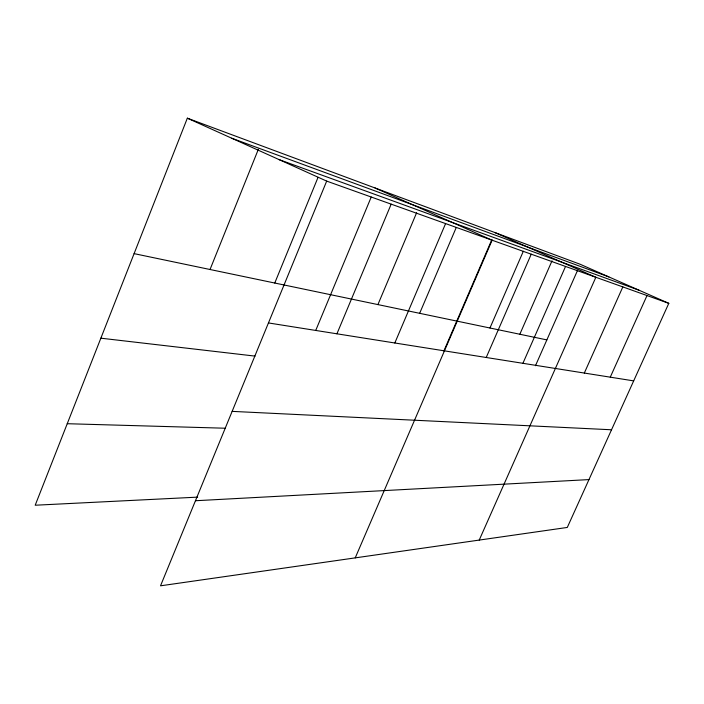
<?xml version="1.0" encoding="UTF-8"?>
<svg xmlns="http://www.w3.org/2000/svg" width="704" height="704" viewBox="0 0 704 704"><rect width="100%" height="100%" fill="white"/><g stroke="black" fill="none" stroke-linecap="round" stroke-linejoin="round"><path stroke-width="1.06" d="M668.8 303.336L326.682 181.104L160.521 585.816L567.292 527.446L668.8 303.336L580.237 264.29L187.343 118.184L35.2 505.226L197.683 497.13M210.038 269.5L258.359 149.283M274.762 283.034L318.05 177.329M315.832 330.202L371.228 197.032M336.917 333.81L391.178 204.151M377.916 304.586L416.618 212.784M394.821 342.989L445.588 223.59M419.654 313.315L456.236 227.533M443.907 350.9L491.858 239.598M355.23 557.876L492.114 240.214L375.003 187.968M489.958 328.002L523.336 251.24M486.226 357.491L531.238 254.188M519.834 334.25L552.015 260.814M522.914 363.308L565.541 266.446M535.462 365.728L577.606 270.257M479.222 540.082L595.857 277.27L494.894 232.558M584.32 373.05L622.838 286.915M610.271 377.168L647.02 295.548M195.448 500.738L588.966 479.6M67.241 423.711L225.262 428.226M232.135 411.374L611.538 429.774M100.857 338.184L255.059 356.11M268.444 322.942L633.679 380.882M134.094 253.634L546.858 339.9M279.03 159.588L638.986 290.189M231.686 138.213L608.881 276.918M187.343 118.184L326.682 181.104"/></g></svg>
